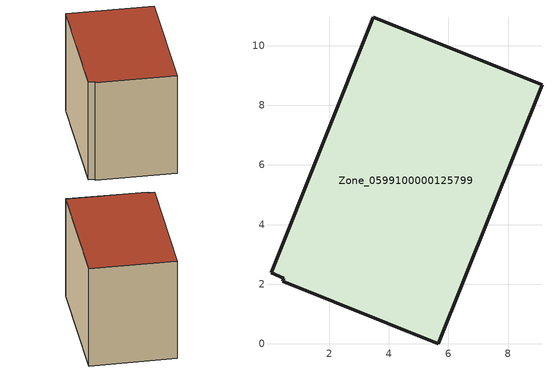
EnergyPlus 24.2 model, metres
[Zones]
Zone_0599100000125799
 floor ground (C_G): 0.44,2.09 0.46,2.21 0.04,2.38 3.48,10.96 9.14,8.7 5.66,0 z0.45
 wall outside (C_F): 5.66,0 9.14,8.7 3.48,10.96 0.04,2.38 0.46,2.21 0.44,2.09 5.66,0 z0.45:8.13
 roof outside (C_R): 0.46,2.21 0.44,2.09 5.66,0 9.14,8.7 3.48,10.96 0.04,2.38 z8.13
[BUILDING]
Pand.0599100000125799: North Axis=0; Terrain=City; Loads Convergence Tolerance Value=0.04; Temperature Convergence Tolerance Value=0.4; Solar Distribution=FullExterior; Maximum Number of Warmup Days=25; Minimum Number of Warmup Days=1
[Site:Location]
Rotterdam.The.Hague.AP_ZH_NLD Design_Conditions: Latitude=51.96; Longitude=4.45; Time Zone=1; Elevation=-4.5
[SITE:GROUNDTEMPERATURE:BUILDINGSURFACE]
18, 18, 18, 18, 18, 18, 18, 18, 18, 18, 18, 18
[MATERIAL] Thermal Absorptance=0.9; Solar Absorptance=0.7; Visible Absorptance=0.7
Name | Roughness | Thickness | Conductivity | Density | Specific Heat
G.TI.1965-1974 | MediumSmooth | 0.15 | 0.882353 | 540 | 1210
F.TI.1965-1974 | Rough | 0.3 | 0.697674 | 1920 | 840
R.TI.1965-1974 | MediumRough | 0.2 | 0.232558 | 1500 | 1000
[CONSTRUCTION]
C_G: G.TI.1965-1974
C_F: F.TI.1965-1974
C_R: R.TI.1965-1974
[ZONE]
Zone_0599100000125799: Type=1; Multiplier=1; Ceiling Height=Autocalculate; Volume=Autocalculate; Floor Area=autocalculate; Part of Total Floor Area=Yes
[ZONEINFILTRATION:DESIGNFLOWRATE]
Infil_Zone_0599100000125799: Zone or ZoneList or Space or SpaceList=Zone_0599100000125799; Schedule=AlwaysOn; Design Flow Rate Calculation Method=Flow/Area; Flow Rate per Floor Area=0.003; Constant Term Coefficient=1; Temperature Term Coefficient=0; Velocity Term Coefficient=0; Velocity Squared Term Coefficient=0
[HVACTEMPLATE:ZONE:IDEALLOADSAIRSYSTEM]
Zone_0599100000125799: Maximum Heating Supply Air Temperature=50; Minimum Cooling Supply Air Temperature=13; Maximum Heating Supply Air Humidity Ratio=0.0156; Minimum Cooling Supply Air Humidity Ratio=0.0077; Heating Limit=NoLimit; Cooling Limit=NoLimit; Dehumidification Control Type=ConstantSensibleHeatRatio; Cooling Sensible Heat Ratio=0.7; Dehumidification Setpoint=60; Humidification Control Type=None; Humidification Setpoint=30; Outdoor Air Method=None; Outdoor Air Flow Rate per Person=0.00944; Outdoor Air Flow Rate per Zone Floor Area=0; Outdoor Air Flow Rate per Zone=0; Demand Controlled Ventilation Type=None; Outdoor Air Economizer Type=NoEconomizer; Heat Recovery Type=None; Sensible Heat Recovery Effectiveness=0.7; Latent Heat Recovery Effectiveness=0.65
[ZONECONTROL:THERMOSTAT]
ThermostatControl_Zone_0599100000125799: Zone or ZoneList=Zone_0599100000125799; Control Type Schedule=DualSetpointControlType; Control 1=Thermostat_Zone_0599100000125799; Temperature Difference Between Cutout And Setpoint=0
[THERMOSTATSETPOINT:DUALSETPOINT]
Thermostat_Zone_0599100000125799: Heating Setpoint Temperature Schedule=HeatingSetpoint_Zone_0599100000125799; Cooling Setpoint Temperature Schedule=CoolingSetpoint_Zone_0599100000125799
[SCHEDULE:COMPACT]
HeatingSetpoint_Zone_0599100000125799: Through: 12/31, For: AllDays, Until: 24:00, 21
CoolingSetpoint_Zone_0599100000125799: Through: 12/31, For: AllDays, Until: 24:00, 24
DualSetpointControlType: Through: 12/31, For: AllDays, Until: 24:00, 4
AlwaysOn: Through: 12/31, For: AllDays, Until: 24:00, 1
